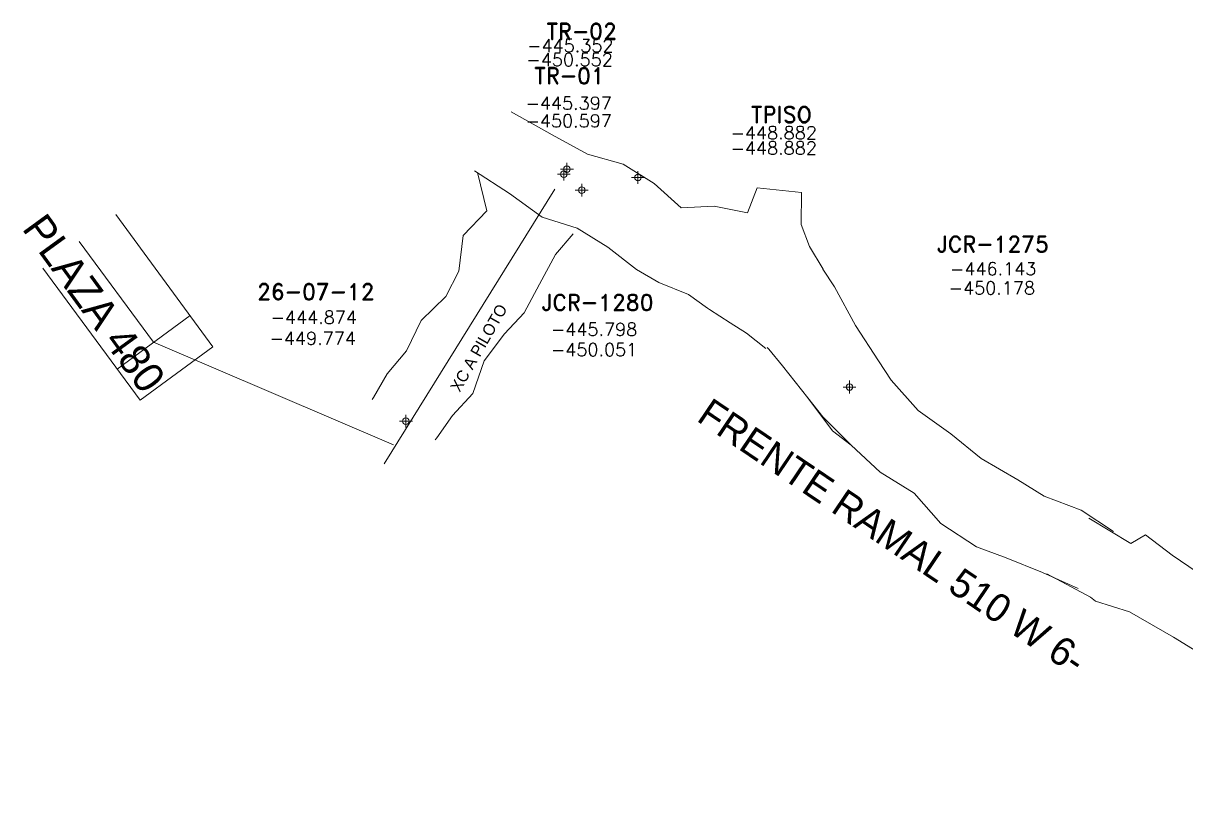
# Model space of a CAD drawing. Extents: x 10550 to 11148, y 0 to 10023.
# Drawn here: x 10550.5 to 10640.5, y 9859.2 to 9918.7 of the extents above; entities that cross this region are included whole.
import ezdxf
from ezdxf.enums import TextEntityAlignment as Align

# ---------------------------------------------------------------- set-up
doc = ezdxf.new("R2010")
doc.units = 0
doc.header["$MEASUREMENT"] = 0
doc.header["$PDMODE"] = 34
doc.header["$PDSIZE"] = 0.5
doc.layers.add('F-510-7790-W-FIC', color=154, linetype='Continuous')
doc.layers.add('F-510-7790-W-SCR', color=154, linetype='Continuous')
doc.styles.add('ROMAND', font='romand', dxfattribs={"width": 0.7})
doc.styles.add('ROMANS', font='romans.shx', dxfattribs={"width": 1.65})

# ---------------------------------------------------------------- blocks, each defined once
blk = doc.blocks.new('F2')
at = {"lineweight": 0}
blk.add_point((0, 0), dxfattribs=at)
at = {"lineweight": 0, "style": 'ROMAND'}
for tag, height, p in [('NOMBRE', 1.25, (0.201, 6.617)), ('CIELO', 1, (0.136, 4.616)), ('PISO', 1, (0.136, 3.247))]:
    blk.add_attdef(tag, text='', height=height, dxfattribs=at).set_placement(p, align=Align.CENTER)
at = {"lineweight": 0, "style": 'ROMANS', "flags": 1}
for tag, p in [('MINA', (-0.074, -3.255)), ('LOCALIZACION', (-0.074, -4.928)), ('ESTRUCTURA', (-0.074, -6.618)), ('NIVEL', (-0.074, -8.29)), ('OBRA', (-0.074, -10.121)), ('FECHA', (-0.074, -11.793)), ('ATRAS', (-0.074, -13.483)), ('TOPOGRAFO', (2.675, -15.297))]:
    blk.add_attdef(tag, text='', height=1.25, dxfattribs=at).set_placement(p, align=Align.CENTER)

msp = doc.modelspace()

# ---------------------------------------------------------------- linework, layer by layer
at = {"color": 1, "linetype": 'Continuous', "lineweight": 0, "flags": 128}
msp.add_lwpolyline([(10591.642, 9905.813), (10578.432, 9884.563)], dxfattribs=at)
at = {"color": 4, "linetype": 'Continuous', "lineweight": 0, "flags": 128}
for points, elevation in [([(10557.65, 9903.849), (10565.18, 9893.624), (10559.54, 9889.474), (10552.01, 9899.698)], -408.347), ([(10554.83, 9901.773), (10560.58, 9893.965)], -412.847), ([(10563.4, 9896.04), (10557.76, 9891.89)], -412.847), ([(10579.163, 9886.019), (10560.58, 9893.965)], -412.847)]:
    msp.add_lwpolyline(points, dxfattribs=dict(at, elevation=elevation))
at = {"layer": 'F-510-7790-W-SCR', "color": 154, "linetype": 'Continuous', "lineweight": 0, "elevation": -444.731, "flags": 128}
for points in [[(10591.431, 9910.014), (10588.254, 9911.816)], [(10588.147, 9905.478), (10585.417, 9907.241)]]:
    msp.add_lwpolyline(points, dxfattribs=at)
at = {"layer": 'F-510-7790-W-SCR', "color": 154, "linetype": 'Continuous', "lineweight": 0}
for points in [[(10591.431, 9910.014, -444.731), (10594.177, 9908.521, -445.717), (10596.95, 9907.748, -445.905), (10599.336, 9906.268, -445.992), (10601.428, 9904.383, -445.18), (10603.986, 9904.506, -445.071), (10606.575, 9903.99, -445.66), (10607.326, 9905.925, -445.852), (10610.749, 9905.552, -445.851), (10610.731, 9903.08, -445.442), (10611.36, 9901.391, -445.235), (10612.43, 9899.629, -445.427)], [(10591.431, 9910.014, -450.531), (10594.177, 9908.521, -450.517), (10596.95, 9907.748, -450.505), (10599.336, 9906.268, -450.492), (10601.428, 9904.383, -450.48), (10603.986, 9904.506, -450.471), (10606.575, 9903.99, -450.46), (10607.326, 9905.925, -450.452), (10610.749, 9905.552, -450.451), (10610.731, 9903.08, -450.442), (10611.36, 9901.391, -450.435), (10612.43, 9899.629, -450.327)], [(10577.504, 9889.526, -444.874), (10577.615, 9889.701, -444.869), (10578.662, 9891.523, -444.816), (10580.153, 9893.299, -445.158), (10581.301, 9895.65, -445.593), (10583.206, 9897.517, -445.628), (10584.223, 9899.477, -445.573), (10584.558, 9902.229, -444.91), (10586.379, 9904.15, -444.945), (10585.657, 9907.104, -444.492)], [(10577.504, 9889.526, -449.774), (10577.615, 9889.701, -449.769), (10578.662, 9891.523, -449.716), (10580.153, 9893.299, -449.658), (10581.301, 9895.65, -449.793), (10583.206, 9897.517, -449.728), (10584.223, 9899.477, -449.773), (10584.558, 9902.229, -449.71), (10586.379, 9904.15, -449.745), (10585.657, 9907.104, -449.692)], [(10588.147, 9905.478, -444.731), (10590.659, 9903.66, -445.717), (10593.373, 9902.806, -445.905), (10595.759, 9901.326, -445.992), (10597.968, 9899.604, -445.18), (10599.706, 9898.593, -445.071), (10602.002, 9897.672, -445.66), (10603.46, 9896.616, -445.852), (10603.622, 9896.499, -445.851), (10605.219, 9895.466, -445.442), (10606.493, 9894.667, -445.235), (10607.974, 9893.472, -445.427)], [(10588.147, 9905.478, -450.531), (10590.659, 9903.66, -450.517), (10593.373, 9902.806, -450.505), (10595.759, 9901.326, -450.492), (10597.968, 9899.604, -450.48), (10599.706, 9898.593, -450.471), (10602.002, 9897.672, -450.46), (10603.46, 9896.616, -450.452), (10603.622, 9896.499, -450.451), (10605.219, 9895.466, -450.442), (10606.493, 9894.667, -450.435), (10607.974, 9893.472, -450.327)], [(10582.39, 9886.402, -444.874), (10582.502, 9886.576, -444.869), (10583.717, 9888.291, -444.816), (10585.292, 9890.013, -445.158), (10586.187, 9892.526, -445.593), (10587.756, 9894.608, -445.628), (10589.278, 9896.245, -445.573), (10590.455, 9898.458, -444.91), (10591.687, 9900.756, -444.945), (10593.071, 9902.363, -444.492)], [(10582.39, 9886.402, -449.774), (10582.502, 9886.576, -449.769), (10583.717, 9888.291, -449.716), (10585.292, 9890.013, -449.658), (10586.187, 9892.526, -449.793), (10587.756, 9894.608, -449.728), (10589.278, 9896.245, -449.773), (10590.455, 9898.458, -449.71), (10591.687, 9900.756, -449.745), (10593.071, 9902.363, -449.692)], [(10612.404, 9899.618, -450.298), (10613.296, 9898.249, -450.297), (10614.924, 9895.264, -450.297), (10616.718, 9892.53, -450.197), (10617.698, 9891.029, -450.37)], [(10612.404, 9899.618, -445.598), (10613.296, 9898.249, -445.597), (10614.924, 9895.264, -445.397), (10616.718, 9892.53, -445.897), (10617.698, 9891.029, -446.17)], [(10608.078, 9893.56, -450.303), (10608.224, 9893.444, -450.298), (10609.287, 9892.148, -450.297), (10611.245, 9889.665, -450.297), (10613.148, 9887.098, -450.197), (10613.148, 9887.098, -450.197)], [(10608.078, 9893.56, -445.614), (10608.224, 9893.444, -445.598), (10609.287, 9892.148, -445.597), (10611.245, 9889.665, -445.397), (10612.41, 9888.187, -445.767), (10612.41, 9888.187, -445.767)], [(10617.698, 9891.029, -446.17), (10617.698, 9891.029, -446.17), (10619.775, 9888.684, -446.172), (10622.305, 9886.882, -446.275), (10624.645, 9884.963, -446.177), (10627.504, 9883.311, -446.28), (10629.544, 9882.048, -445.782), (10632.411, 9880.978, -445.684), (10634.909, 9879.314, -445.787)], [(10617.698, 9891.029, -450.37), (10617.698, 9891.029, -450.37), (10619.775, 9888.684, -450.372), (10622.305, 9886.882, -450.175), (10624.645, 9884.963, -450.177), (10627.504, 9883.311, -450.48), (10629.544, 9882.048, -450.482), (10632.411, 9880.978, -450.484), (10634.909, 9879.314, -450.387)], [(10612.41, 9888.187, -445.767), (10614.592, 9886.012, -446.17), (10616.827, 9883.923, -446.172), (10619.462, 9882.291, -446.275), (10621.539, 9879.947, -446.177), (10624.292, 9878.124, -446.28), (10626.596, 9877.286, -445.782), (10629.41, 9876.132, -445.684), (10632.171, 9874.893, -445.787)], [(10613.148, 9887.098, -450.197), (10614.592, 9886.012, -450.37), (10616.827, 9883.923, -450.372), (10619.462, 9882.291, -450.175), (10621.539, 9879.947, -450.177), (10624.292, 9878.124, -450.48), (10626.596, 9877.286, -450.482), (10629.41, 9876.132, -450.484), (10632.171, 9874.893, -450.387)], [(10632.99, 9880.345, -445.672), (10636.249, 9878.39, -445.584), (10637.371, 9879.047, -445.485), (10639.447, 9877.483, -445.794), (10642.682, 9875.295, -446.006), (10645.605, 9878.308, -445.613), (10648.252, 9876.709, -445.614), (10647.562, 9875.124, -445.219), (10648.397, 9872.742, -445.126), (10650.791, 9870.437, -445.336), (10653.426, 9867.951, -445.947), (10654.402, 9866.588, -445.653), (10654.642, 9866.408, -445.653), (10655.96, 9865.572, -445.435)], [(10632.99, 9880.345, -450.472), (10636.249, 9878.39, -450.184), (10637.371, 9879.047, -450.285), (10639.447, 9877.483, -450.694), (10642.682, 9875.295, -450.506), (10645.606, 9878.308, -450.413), (10648.252, 9876.709, -450.414), (10647.562, 9875.124, -450.519), (10648.397, 9872.742, -450.426), (10650.791, 9870.437, -450.236), (10653.426, 9867.951, -450.547), (10654.402, 9866.588, -450.653), (10654.642, 9866.408, -450.653), (10655.96, 9865.572, -450.859)], [(10629.74, 9876.033, -445.672), (10633.12, 9874.237, -445.584), (10633.519, 9873.936, -445.485), (10636.137, 9873.09, -445.794), (10639.553, 9871.142, -446.006), (10641.35, 9870.038, -445.613), (10641.891, 9870.257, -445.614), (10643.169, 9869.294, -445.219), (10644.906, 9868.11, -445.126), (10647.06, 9865.485, -445.336), (10649.694, 9862.999, -445.947), (10648.081, 9861.005, -445.653), (10649.876, 9859.248, -445.653), (10652.369, 9860.733, -445.759)], [(10629.74, 9876.033, -450.472), (10633.12, 9874.237, -450.184), (10633.519, 9873.936, -450.285), (10636.137, 9873.09, -450.694), (10639.553, 9871.142, -450.506), (10641.35, 9870.038, -450.413), (10641.891, 9870.257, -450.414), (10643.169, 9869.294, -450.519), (10644.906, 9868.11, -450.426), (10647.06, 9865.485, -450.236), (10649.694, 9862.999, -450.547), (10648.081, 9861.005, -450.653), (10649.876, 9859.248, -450.653), (10652.369, 9860.733, -450.759)]]:
    msp.add_polyline3d(points, dxfattribs=at)

# ---------------------------------------------------------------- block references
at = {"layer": 'F-510-7790-W-FIC', "color": 2, "linetype": 'Continuous', "lineweight": 0}
ref = msp.add_blockref('F2', (10592.344, 9906.981, -445.352), dxfattribs=at)
ref.add_attrib('NOMBRE', 'TR-02', dxfattribs={"layer": '0', "lineweight": 0, "height": 1.25, "style": 'ROMAND'}).set_placement((10593.719, 9917.414, -445.352), align=Align.CENTER)
ref.add_attrib('CIELO', '-445.352', dxfattribs={"layer": '0', "lineweight": 0, "height": 1, "style": 'ROMAND'}).set_placement((10592.847, 9916.434, -445.352), align=Align.CENTER)
ref.add_attrib('PISO', '-450.552', dxfattribs={"layer": '0', "lineweight": 0, "height": 1, "style": 'ROMAND'}).set_placement((10592.792, 9915.345, -445.352), align=Align.CENTER)
msp.add_blockref('F2', (10592.582, 9907.362, -445.397), dxfattribs=at).add_auto_attribs({'NOMBRE': 'TR-01', 'CIELO': '-445.397', 'PISO': '-450.597'})
ref = msp.add_blockref('F2', (10598.083, 9906.722, -448.882), dxfattribs=at)
ref.add_attrib('NOMBRE', 'TPISO', dxfattribs={"layer": '0', "lineweight": 0, "height": 1.25, "style": 'ROMAND'}).set_placement((10609.187, 9910.967, -448.882), align=Align.CENTER)
ref.add_attrib('CIELO', '-448.882', dxfattribs={"layer": '0', "lineweight": 0, "height": 1, "style": 'ROMAND'}).set_placement((10608.594, 9909.683, -448.882), align=Align.CENTER)
ref.add_attrib('PISO', '-448.882', dxfattribs={"layer": '0', "lineweight": 0, "height": 1, "style": 'ROMAND'}).set_placement((10608.594, 9908.497, -448.882), align=Align.CENTER)
ref = msp.add_blockref('F2', (10593.73, 9905.742, -445.798), dxfattribs=at)
ref.add_attrib('NOMBRE', 'JCR-1280', dxfattribs={"layer": '0', "lineweight": 0, "height": 1.25, "style": 'ROMAND'}).set_placement((10594.921, 9896.421, -445.798), align=Align.CENTER)
ref.add_attrib('CIELO', '-445.798', dxfattribs={"layer": '0', "lineweight": 0, "height": 1, "style": 'ROMAND'}).set_placement((10594.685, 9894.464, -445.798), align=Align.CENTER)
ref.add_attrib('PISO', '-450.051', dxfattribs={"layer": '0', "lineweight": 0, "height": 1, "style": 'ROMAND'}).set_placement((10594.685, 9892.899, -445.798), align=Align.CENTER)
ref = msp.add_blockref('F2', (10614.465, 9890.502, -446.143), dxfattribs=at)
ref.add_attrib('NOMBRE', 'JCR-1275', dxfattribs={"layer": '0', "lineweight": 0, "height": 1.25, "style": 'ROMAND'}).set_placement((10625.535, 9900.936, -446.143), align=Align.CENTER)
ref.add_attrib('CIELO', '-446.143', dxfattribs={"layer": '0', "lineweight": 0, "height": 1, "style": 'ROMAND'}).set_placement((10625.584, 9899.154, -446.143), align=Align.CENTER)
ref.add_attrib('PISO', '-450.178', dxfattribs={"layer": '0', "lineweight": 0, "height": 1, "style": 'ROMAND'}).set_placement((10625.485, 9897.669, -446.143), align=Align.CENTER)
ref = msp.add_blockref('F2', (10580.115, 9887.856, -444.874), dxfattribs=at)
ref.add_attrib('NOMBRE', '26-07-12', dxfattribs={"layer": '0', "lineweight": 0, "height": 1.25, "style": 'ROMAND'}).set_placement((10573.143, 9897.255, -444.874), align=Align.CENTER)
ref.add_attrib('CIELO', '-444.874', dxfattribs={"layer": '0', "lineweight": 0, "height": 1, "style": 'ROMAND'}).set_placement((10572.981, 9895.392, -444.874), align=Align.CENTER)
ref.add_attrib('PISO', '-449.774', dxfattribs={"layer": '0', "lineweight": 0, "height": 1, "style": 'ROMAND'}).set_placement((10572.9, 9893.773, -444.874), align=Align.CENTER)

# ---------------------------------------------------------------- texts
at = {"color": 0, "linetype": 'Continuous', "lineweight": 0, "attachment_point": 1}
for s, insert, char_height, width, rotation in [('PLAZA 480', (10552.226, 9904.135), 2.3362, 1347.41356, 306.04722), ('FRENTE RAMAL 510 W 6-', (10603.764, 9889.749), 2.1918, 1264.13274, 325.94374)]:
    msp.add_mtext(s, dxfattribs=dict(at, insert=insert, char_height=char_height, width=width, rotation=rotation))
at = {"color": 4, "linetype": 'Continuous', "lineweight": 0, "insert": (10583.504, 9890.491), "char_height": 0.89588, "width": 171.16926, "attachment_point": 1, "rotation": 60.32023}
msp.add_mtext('XC A PILOTO', dxfattribs=at)

doc.saveas('drawing.dxf')
